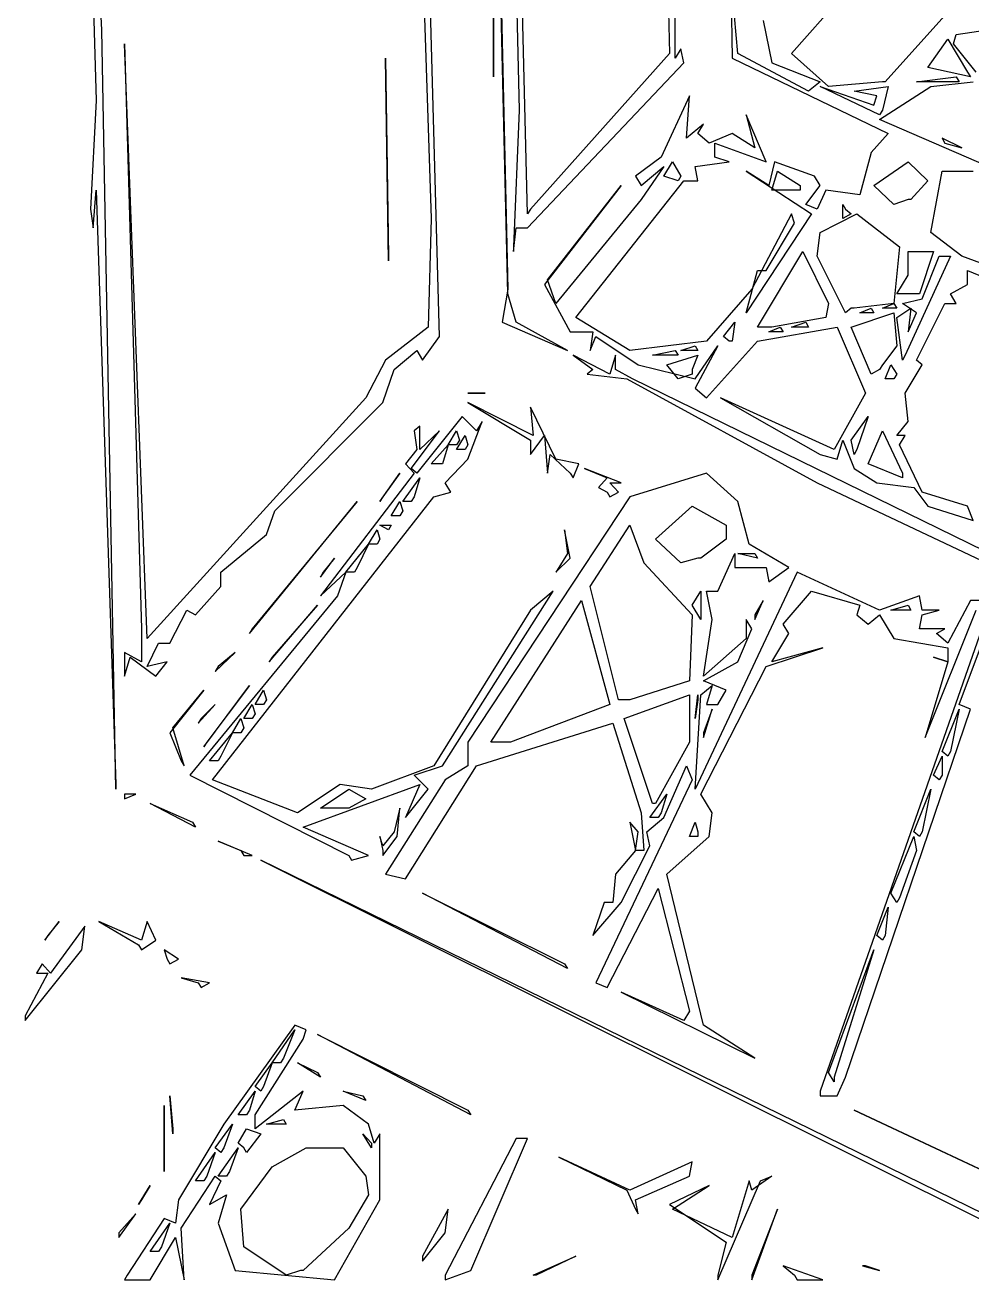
# Model space of a CAD drawing. Extents: x -11089 to 11068, y 2036 to 20000.
# Drawn here: x -11089 to -3852, y 2036 to 11627 of the extents above; entities that cross this region are included whole.
import ezdxf

# ---------------------------------------------------------------- set-up
doc = ezdxf.new("R2010")
doc.units = 0

msp = doc.modelspace()

# ---------------------------------------------------------------- linework, layer by layer
for p, q in [((-10503.4722, 11591.3462), (-10894.0972, 20000, 2764.2857)), ((-7921.0069, 9247.5962), (-8224.8264, 20000, 2395.2381)), ((-7400.1736, 9572.1154), (-7638.8889, 20000, 2538.0952)), ((-7530.3819, 20000, 2335.7143), (-7313.3681, 10978.3654)), ((-6119.7917, 11375), (-6119.7917, 16098.5577)), ((-6271.7014, 15774.0385), (-6163.1944, 11411.0577)), ((-7248.2639, 10185.0962), (-7378.4722, 15305.2885)), ((-10611.9792, 13250), (-10546.875, 11050.4808)), ((-5707.4653, 13213.9423), (-5685.7639, 11375)), ((-8072.9167, 12853.3654), (-7986.1111, 10149.0385)), ((-7465.2778, 12492.7885), (-7400.1736, 9608.1731)), ((-5230.0347, 11411.0577), (-4687.5, 12024.0385)), ((-5642.3611, 11411.0577), (-5685.7639, 11915.8654)), ((-7508.6806, 11230.7692), (-7508.6806, 11807.6923)), ((-7508.6806, 11807.6923), (-7508.6806, 11266.8269)), ((-5447.0486, 11663.4615), (-5381.9444, 11338.9423)), ((-4058.1597, 11699.5192), (-4513.8889, 11194.7115)), ((-10394.9653, 5786.0577), (-10503.4722, 11591.3462)), ((-4188.3681, 11302.8846), (-4036.4583, 11519.2308)), ((-4036.4583, 11519.2308), (-3884.5486, 11266.8269)), ((-3993.0556, 11483.1731), (-3971.3542, 11555.2885)), ((-3971.3542, 11555.2885), (-3732.6389, 11591.3462)), ((-10156.25, 6939.9038), (-10329.8611, 11483.1731)), ((-10329.8611, 11483.1731), (-10199.6528, 7012.0192)), ((-6076.3889, 11447.1154), (-6119.7917, 11375)), ((-6054.6875, 11338.9423), (-6076.3889, 11447.1154)), ((-3819.4444, 11266.8269), (-3993.0556, 11483.1731)), ((-8311.6319, 9824.5192), (-8333.3333, 11375)), ((-8333.3333, 11375), (-8311.6319, 9860.5769)), ((-7248.2639, 10076.9231), (-6054.6875, 11338.9423)), ((-6163.1944, 11411.0577), (-7226.5625, 10221.1538)), ((-5685.7639, 11375), (-4492.1875, 10798.0769)), ((-5099.8264, 11122.5962), (-5642.3611, 11411.0577)), ((-5381.9444, 11338.9423), (-5013.0208, 11194.7115)), ((-4947.9167, 11158.6538), (-5230.0347, 11411.0577)), ((-7508.6806, 11266.8269), (-7508.6806, 11230.7692)), ((-4275.1736, 11194.7115), (-3971.3542, 11230.7692)), ((-3862.8472, 11230.7692), (-4188.3681, 11302.8846)), ((-3971.3542, 11230.7692), (-3949.6528, 11194.7115)), ((-3884.5486, 11266.8269), (-3862.8472, 11230.7692)), ((-5013.0208, 11194.7115), (-5099.8264, 11122.5962)), ((-4557.2917, 10942.3077), (-5013.0208, 11158.6538)), ((-5013.0208, 11158.6538), (-4600.6944, 11014.4231)), ((-4535.5903, 11194.7115), (-4947.9167, 11158.6538)), ((-4752.6042, 11122.5962), (-4492.1875, 11158.6538)), ((-4557.2917, 10906.25), (-4166.6667, 11158.6538)), ((-4513.8889, 11194.7115), (-4535.5903, 11194.7115)), ((-4492.1875, 11158.6538), (-4535.5903, 10978.3654)), ((-3949.6528, 11194.7115), (-4275.1736, 11194.7115)), ((-4166.6667, 11158.6538), (-3841.1458, 11194.7115)), ((-10546.875, 11050.4808), (-10590.2778, 10221.1538)), ((-6011.2847, 11086.5385), (-6228.2986, 10617.7885)), ((-6032.9861, 10762.0192), (-6011.2847, 11086.5385)), ((-4578.9931, 11086.5385), (-4752.6042, 11122.5962)), ((-4600.6944, 11014.4231), (-4578.9931, 11086.5385)), ((-7313.3681, 10978.3654), (-7356.7708, 9932.6923)), ((-5425.3472, 10581.7308), (-5577.2569, 10942.3077)), ((-5577.2569, 10942.3077), (-5512.1528, 10689.9038)), ((-4535.5903, 10978.3654), (-4557.2917, 10942.3077)), ((-5902.7778, 10870.1923), (-6032.9861, 10762.0192)), ((-5946.1806, 10798.0769), (-5902.7778, 10870.1923)), ((-3645.8333, 10509.6154), (-4557.2917, 10906.25)), ((-5859.375, 10725.9615), (-5946.1806, 10798.0769)), ((-5685.7639, 10798.0769), (-5859.375, 10725.9615)), ((-5512.1528, 10689.9038), (-5685.7639, 10798.0769)), ((-4492.1875, 10798.0769), (-4622.3958, 10653.8462)), ((-3927.9514, 10689.9038), (-4079.8611, 10762.0192)), ((-4079.8611, 10762.0192), (-4058.1597, 10725.9615)), ((-5815.9722, 10617.7885), (-5815.9722, 10725.9615)), ((-5815.9722, 10725.9615), (-5425.3472, 10581.7308)), ((-4622.3958, 10653.8462), (-4709.2014, 10329.3269)), ((-4058.1597, 10725.9615), (-3927.9514, 10689.9038)), ((-6228.2986, 10617.7885), (-6423.6111, 10473.5577)), ((-6206.5972, 10473.5577), (-6141.4931, 10581.7308)), ((-6141.4931, 10581.7308), (-6076.3889, 10473.5577)), ((-5967.8819, 10545.6731), (-5707.4653, 10581.7308)), ((-5707.4653, 10581.7308), (-5815.9722, 10617.7885)), ((-5360.2431, 10581.7308), (-5403.6458, 10401.4423)), ((-5056.4236, 10473.5577), (-5360.2431, 10581.7308)), ((-4600.6944, 10401.4423), (-4340.2778, 10581.7308)), ((-4340.2778, 10581.7308), (-4188.3681, 10437.5)), ((-6423.6111, 10473.5577), (-6380.2083, 10401.4423)), ((-6380.2083, 10401.4423), (-6206.5972, 10545.6731)), ((-6206.5972, 10545.6731), (-6380.2083, 10293.2692)), ((-6098.0903, 10437.5), (-6206.5972, 10473.5577)), ((-6076.3889, 10473.5577), (-6098.0903, 10437.5)), ((-5946.1806, 10437.5), (-5967.8819, 10545.6731)), ((-5403.6458, 10401.4423), (-5577.2569, 10509.6154)), ((-5577.2569, 10509.6154), (-5078.125, 10185.0962)), ((-5381.9444, 10365.3846), (-5338.5417, 10509.6154)), ((-5338.5417, 10509.6154), (-5164.9306, 10401.4423)), ((-5013.0208, 10401.4423), (-5056.4236, 10473.5577)), ((-4166.6667, 10040.8654), (-4079.8611, 10509.6154)), ((-4079.8611, 10509.6154), (-3841.1458, 10509.6154)), ((-10568.5764, 10076.9231), (-10546.875, 10365.3846)), ((-10546.875, 10365.3846), (-10394.9653, 5822.1154)), ((-6532.1181, 10401.4423), (-7118.0556, 9644.2308)), ((-7096.3542, 9680.2885), (-6532.1181, 10401.4423)), ((-6879.3403, 9391.8269), (-6054.6875, 10437.5)), ((-6054.6875, 10437.5), (-5946.1806, 10437.5)), ((-5164.9306, 10365.3846), (-5381.9444, 10365.3846)), ((-5164.9306, 10401.4423), (-5164.9306, 10365.3846)), ((-5121.5278, 10257.2115), (-5013.0208, 10401.4423)), ((-4969.6181, 10365.3846), (-5034.7222, 10221.1538)), ((-4709.2014, 10329.3269), (-4969.6181, 10365.3846)), ((-4448.7847, 10257.2115), (-4600.6944, 10401.4423)), ((-4188.3681, 10437.5), (-4318.5764, 10293.2692)), ((-6380.2083, 10293.2692), (-7031.25, 9500)), ((-4340.2778, 10293.2692), (-4448.7847, 10257.2115)), ((-4318.5764, 10293.2692), (-4340.2778, 10293.2692)), ((-10590.2778, 10221.1538), (-10568.5764, 10076.9231)), ((-7226.5625, 10221.1538), (-7248.2639, 10185.0962)), ((-5078.125, 10185.0962), (-5577.2569, 9427.8846)), ((-5230.0347, 10185.0962), (-5533.8542, 9608.1731)), ((-5208.3333, 10112.9808), (-5230.0347, 10185.0962)), ((-5034.7222, 10221.1538), (-5121.5278, 10257.2115)), ((-5013.0208, 10040.8654), (-4730.9028, 10185.0962)), ((-4839.4097, 10149.0385), (-4839.4097, 10257.2115)), ((-4839.4097, 10257.2115), (-4817.7083, 10221.1538)), ((-4774.3056, 10185.0962), (-4839.4097, 10149.0385)), ((-4817.7083, 10221.1538), (-4774.3056, 10185.0962)), ((-4730.9028, 10185.0962), (-4405.3819, 9932.6923)), ((-7986.1111, 10149.0385), (-8007.8125, 9319.7115)), ((-7356.7708, 9896.6346), (-7335.0694, 10076.9231)), ((-7335.0694, 10076.9231), (-7248.2639, 10076.9231)), ((-5425.3472, 9752.4038), (-5208.3333, 10112.9808)), ((-5034.7222, 9860.5769), (-5013.0208, 10040.8654)), ((-3927.9514, 9860.5769), (-4166.6667, 10040.8654)), ((-7356.7708, 9932.6923), (-7356.7708, 9896.6346)), ((-5490.4514, 9319.7115), (-5143.2292, 9896.6346)), ((-5143.2292, 9896.6346), (-4947.9167, 9500)), ((-4405.3819, 9932.6923), (-4448.7847, 9500)), ((-4340.2778, 9716.3462), (-4340.2778, 9896.6346)), ((-4340.2778, 9896.6346), (-4144.9653, 9896.6346)), ((-4144.9653, 9896.6346), (-4253.4722, 9572.1154)), ((-8311.6319, 9860.5769), (-8311.6319, 9824.5192)), ((-4817.7083, 9427.8846), (-5034.7222, 9860.5769)), ((-4014.7569, 9860.5769), (-4361.9792, 9103.3654)), ((-4231.7708, 9536.0577), (-4101.5625, 9860.5769)), ((-4101.5625, 9860.5769), (-4014.7569, 9860.5769)), ((-3537.3264, 9716.3462), (-3927.9514, 9860.5769)), ((-5577.2569, 9427.8846), (-5490.4514, 9752.4038)), ((-5490.4514, 9752.4038), (-5425.3472, 9752.4038)), ((-4427.0833, 9572.1154), (-4340.2778, 9716.3462)), ((-3884.5486, 9644.2308), (-3884.5486, 9752.4038)), ((-3884.5486, 9752.4038), (-3363.7153, 9536.0577)), ((-7400.1736, 9608.1731), (-7443.5764, 9355.7692)), ((-7118.0556, 9644.2308), (-6922.7431, 9283.6538)), ((-7031.25, 9500), (-7096.3542, 9680.2885)), ((-5533.8542, 9608.1731), (-5881.0764, 9211.5385)), ((-4014.7569, 9572.1154), (-3884.5486, 9644.2308)), ((-7335.0694, 9355.7692), (-7400.1736, 9572.1154)), ((-4947.9167, 9500), (-4969.6181, 9391.8269)), ((-4448.7847, 9500), (-4752.6042, 9463.9423)), ((-4535.5903, 9463.9423), (-4448.7847, 9500)), ((-4448.7847, 9500), (-4427.0833, 9463.9423)), ((-4275.1736, 9572.1154), (-4427.0833, 9572.1154)), ((-4383.6806, 9500), (-4231.7708, 9536.0577)), ((-4275.1736, 9427.8846), (-4383.6806, 9500)), ((-4253.4722, 9572.1154), (-4275.1736, 9572.1154)), ((-4275.1736, 9067.3077), (-4058.1597, 9500)), ((-4058.1597, 9500), (-3971.3542, 9500)), ((-3971.3542, 9500), (-4014.7569, 9572.1154)), ((-4774.3056, 9463.9423), (-4817.7083, 9427.8846)), ((-4752.6042, 9463.9423), (-4774.3056, 9463.9423)), ((-4774.3056, 9319.7115), (-4448.7847, 9427.8846)), ((-4709.2014, 9427.8846), (-4622.3958, 9463.9423)), ((-4600.6944, 9427.8846), (-4709.2014, 9427.8846)), ((-4622.3958, 9463.9423), (-4600.6944, 9427.8846)), ((-4427.0833, 9463.9423), (-4535.5903, 9463.9423)), ((-4448.7847, 9427.8846), (-4427.0833, 9175.4808)), ((-4427.0833, 9391.8269), (-4318.5764, 9463.9423)), ((-4318.5764, 9463.9423), (-4340.2778, 9283.6538)), ((-4340.2778, 9283.6538), (-4275.1736, 9427.8846)), ((-8007.8125, 9319.7115), (-8333.3333, 9067.3077)), ((-7443.5764, 9355.7692), (-6944.4444, 9139.4231)), ((-6944.4444, 9139.4231), (-7335.0694, 9355.7692)), ((-6467.0139, 9139.4231), (-6879.3403, 9391.8269)), ((-5750.8681, 9247.5962), (-5664.0625, 9355.7692)), ((-5664.0625, 9355.7692), (-5685.7639, 9211.5385)), ((-5490.4514, 9211.5385), (-4882.8125, 9319.7115)), ((-5403.6458, 9319.7115), (-5490.4514, 9319.7115)), ((-5403.6458, 9283.6538), (-5316.8403, 9319.7115)), ((-5381.9444, 9319.7115), (-5403.6458, 9319.7115)), ((-4969.6181, 9391.8269), (-5381.9444, 9319.7115)), ((-5316.8403, 9319.7115), (-5295.1389, 9283.6538)), ((-5230.0347, 9319.7115), (-5121.5278, 9355.7692)), ((-5099.8264, 9319.7115), (-5230.0347, 9319.7115)), ((-5121.5278, 9355.7692), (-5099.8264, 9319.7115)), ((-4882.8125, 9319.7115), (-4665.7986, 8814.9038)), ((-4622.3958, 8959.1346), (-4774.3056, 9319.7115)), ((-4383.6806, 9067.3077), (-4427.0833, 9391.8269)), ((-8051.2153, 9067.3077), (-7921.0069, 9247.5962)), ((-6922.7431, 9283.6538), (-6749.1319, 9283.6538)), ((-6749.1319, 9283.6538), (-6770.8333, 9139.4231)), ((-6770.8333, 9139.4231), (-6727.4306, 9247.5962)), ((-6727.4306, 9247.5962), (-6401.9097, 9031.25)), ((-5881.0764, 9211.5385), (-6467.0139, 9139.4231)), ((-5881.0764, 8778.8462), (-5490.4514, 9211.5385)), ((-5707.4653, 9211.5385), (-5750.8681, 9247.5962)), ((-5685.7639, 9211.5385), (-5707.4653, 9211.5385)), ((-5295.1389, 9283.6538), (-5403.6458, 9283.6538)), ((-8268.2292, 8995.1923), (-8094.6181, 9139.4231)), ((-8094.6181, 9139.4231), (-8051.2153, 9067.3077)), ((-6293.4028, 9103.3654), (-6119.7917, 9139.4231)), ((-6119.7917, 9139.4231), (-6098.0903, 9103.3654)), ((-6076.3889, 9139.4231), (-5967.8819, 9175.4808)), ((-5946.1806, 9139.4231), (-6076.3889, 9139.4231)), ((-5967.8819, 8923.0769), (-5794.2708, 9175.4808)), ((-5794.2708, 9175.4808), (-5967.8819, 8850.9615)), ((-5967.8819, 9175.4808), (-5946.1806, 9139.4231)), ((-4427.0833, 9175.4808), (-4535.5903, 9031.25)), ((-8333.3333, 9067.3077), (-8485.2431, 8778.8462)), ((-6618.9236, 8959.1346), (-6901.0417, 9103.3654)), ((-6901.0417, 9103.3654), (-6749.1319, 8995.1923)), ((-6575.5208, 9103.3654), (-6618.9236, 8959.1346)), ((-6575.5208, 8995.1923), (-6575.5208, 9103.3654)), ((-6401.9097, 9031.25), (-5967.8819, 8923.0769)), ((-6098.0903, 9103.3654), (-6293.4028, 9103.3654)), ((-6184.8958, 9031.25), (-5946.1806, 9103.3654)), ((-6098.0903, 8923.0769), (-6184.8958, 9031.25)), ((-5946.1806, 9103.3654), (-5989.5833, 8995.1923)), ((-4535.5903, 9031.25), (-4557.2917, 8995.1923)), ((-4513.8889, 8923.0769), (-4470.4861, 9031.25)), ((-4470.4861, 9031.25), (-4427.0833, 8959.1346)), ((-4361.9792, 9103.3654), (-4383.6806, 9067.3077)), ((-4361.9792, 8814.9038), (-4231.7708, 9031.25)), ((-4231.7708, 9031.25), (-4275.1736, 9067.3077)), ((-8355.0347, 8742.7885), (-8268.2292, 8995.1923)), ((-6749.1319, 8995.1923), (-6792.5347, 8959.1346)), ((-6792.5347, 8959.1346), (-6488.7153, 8923.0769)), ((-6445.3125, 8923.0769), (-6575.5208, 8995.1923)), ((-6488.7153, 8923.0769), (-5034.7222, 8129.8077)), ((-477.4306, 6002.4038), (-6445.3125, 8923.0769)), ((-5989.5833, 8959.1346), (-6098.0903, 8923.0769)), ((-5989.5833, 8995.1923), (-5989.5833, 8959.1346)), ((-4557.2917, 8995.1923), (-4622.3958, 8959.1346)), ((-4448.7847, 8923.0769), (-4513.8889, 8923.0769)), ((-4427.0833, 8959.1346), (-4448.7847, 8923.0769)), ((-5967.8819, 8850.9615), (-5881.0764, 8778.8462)), ((-8485.2431, 8778.8462), (-10156.25, 6939.9038)), ((-9179.6875, 7913.4615), (-8355.0347, 8742.7885)), ((-7703.9931, 8814.9038), (-7573.7847, 8814.9038)), ((-7682.2917, 8814.9038), (-7703.9931, 8814.9038)), ((-7204.8611, 8490.3846), (-7703.9931, 8742.7885)), ((-7703.9931, 8742.7885), (-7226.5625, 8454.3269)), ((-7573.7847, 8814.9038), (-7682.2917, 8814.9038)), ((-4904.5139, 8382.2115), (-5772.5694, 8778.8462)), ((-5772.5694, 8778.8462), (-5013.0208, 8346.1538)), ((-4665.7986, 8814.9038), (-4904.5139, 8382.2115)), ((-4340.2778, 8598.5577), (-4361.9792, 8814.9038)), ((-7747.3958, 8634.6154), (-8094.6181, 8201.9231)), ((-7638.8889, 8526.4423), (-7747.3958, 8634.6154)), ((-7031.25, 8310.0962), (-7226.5625, 8706.7308)), ((-7226.5625, 8706.7308), (-7204.8611, 8490.3846)), ((-4774.3056, 8454.3269), (-4644.0972, 8634.6154)), ((-4644.0972, 8634.6154), (-4730.9028, 8382.2115)), ((-8072.9167, 8562.5), (-8116.3194, 8526.4423)), ((-8072.9167, 8382.2115), (-8072.9167, 8562.5)), ((-7703.9931, 8310.0962), (-7595.4861, 8598.5577)), ((-7595.4861, 8598.5577), (-7638.8889, 8526.4423)), ((-4427.0833, 8490.3846), (-4340.2778, 8598.5577)), ((-8138.0208, 8237.9808), (-7921.0069, 8526.4423)), ((-8116.3194, 8526.4423), (-8094.6181, 8382.2115)), ((-7921.0069, 8526.4423), (-8072.9167, 8382.2115)), ((-7855.9028, 8418.2692), (-7790.7986, 8526.4423)), ((-7790.7986, 8526.4423), (-7769.0972, 8454.3269)), ((-7790.7986, 8382.2115), (-7725.6944, 8490.3846)), ((-7769.0972, 8454.3269), (-7790.7986, 8418.2692)), ((-7725.6944, 8490.3846), (-7703.9931, 8418.2692)), ((-7226.5625, 8346.1538), (-7118.0556, 8490.3846)), ((-7226.5625, 8454.3269), (-7226.5625, 8346.1538)), ((-7118.0556, 8490.3846), (-7096.3542, 8201.9231)), ((-4882.8125, 8310.0962), (-4839.4097, 8454.3269)), ((-4839.4097, 8454.3269), (-4752.6042, 8237.9808)), ((-4752.6042, 8346.1538), (-4774.3056, 8454.3269)), ((-4644.0972, 8274.0385), (-4535.5903, 8526.4423)), ((-4535.5903, 8526.4423), (-4383.6806, 8201.9231)), ((-4361.9792, 8490.3846), (-4427.0833, 8490.3846)), ((-4405.3819, 8418.2692), (-4361.9792, 8490.3846)), ((-8094.6181, 8382.2115), (-8181.4236, 8274.0385)), ((-7986.1111, 8274.0385), (-7855.9028, 8418.2692)), ((-7855.9028, 8418.2692), (-7899.3056, 8274.0385)), ((-7790.7986, 8418.2692), (-7855.9028, 8418.2692)), ((-7725.6944, 8382.2115), (-7790.7986, 8382.2115)), ((-7703.9931, 8418.2692), (-7725.6944, 8382.2115)), ((-7096.3542, 8201.9231), (-7074.6528, 8346.1538)), ((-7074.6528, 8346.1538), (-6922.7431, 8201.9231)), ((-5013.0208, 8346.1538), (-4882.8125, 8310.0962)), ((-4730.9028, 8382.2115), (-4752.6042, 8346.1538)), ((-4231.7708, 8057.6923), (-4405.3819, 8418.2692)), ((-8181.4236, 8274.0385), (-8116.3194, 8201.9231)), ((-7921.0069, 8274.0385), (-7986.1111, 8274.0385)), ((-7899.3056, 8274.0385), (-7921.0069, 8274.0385)), ((-7877.6042, 8129.8077), (-7703.9931, 8310.0962)), ((-6857.6389, 8274.0385), (-7031.25, 8310.0962)), ((-6901.0417, 8165.8654), (-6857.6389, 8274.0385)), ((-4383.6806, 8165.8654), (-4644.0972, 8274.0385)), ((-8116.3194, 8201.9231), (-8832.4653, 7264.4231)), ((-8376.7361, 7985.5769), (-8224.8264, 8201.9231)), ((-8224.8264, 8201.9231), (-8355.0347, 8021.6346)), ((-8203.125, 7985.5769), (-8072.9167, 8165.8654)), ((-8094.6181, 8201.9231), (-8138.0208, 8237.9808)), ((-8072.9167, 8165.8654), (-8116.3194, 8021.6346)), ((-6922.7431, 8201.9231), (-6901.0417, 8165.8654)), ((-6532.1181, 8129.8077), (-6814.2361, 8237.9808)), ((-6814.2361, 8237.9808), (-6640.625, 8165.8654)), ((-6640.625, 8165.8654), (-6705.7292, 8093.75)), ((-5881.0764, 8201.9231), (-6467.0139, 8021.6346)), ((-5642.3611, 7985.5769), (-5881.0764, 8201.9231)), ((-4752.6042, 8237.9808), (-4578.9931, 8129.8077)), ((-4383.6806, 8201.9231), (-4383.6806, 8165.8654)), ((-7964.4097, 8021.6346), (-7834.2014, 8057.6923)), ((-7834.2014, 8057.6923), (-7877.6042, 8129.8077)), ((-6705.7292, 8093.75), (-6640.625, 8057.6923)), ((-6640.625, 8057.6923), (-6618.9236, 8021.6346)), ((-6553.8194, 8057.6923), (-6618.9236, 8129.8077)), ((-6618.9236, 8129.8077), (-6532.1181, 8129.8077)), ((-6618.9236, 8021.6346), (-6553.8194, 8057.6923)), ((-5034.7222, 8129.8077), (-390.625, 5930.2885)), ((-4578.9931, 8129.8077), (-4296.875, 8093.75)), ((-4296.875, 8093.75), (-4188.3681, 7949.5192)), ((-3884.5486, 7949.5192), (-4231.7708, 8057.6923)), ((-9657.1181, 5858.1731), (-7964.4097, 8021.6346)), ((-9375, 6975.9615), (-8550.3472, 7985.5769)), ((-8550.3472, 7985.5769), (-9353.2986, 7012.0192)), ((-8355.0347, 8021.6346), (-8376.7361, 7985.5769)), ((-8289.9306, 7877.4038), (-8224.8264, 7985.5769)), ((-8224.8264, 7985.5769), (-8203.125, 7913.4615)), ((-8138.0208, 7985.5769), (-8203.125, 7985.5769)), ((-8116.3194, 8021.6346), (-8138.0208, 7985.5769)), ((-6467.0139, 8021.6346), (-7703.9931, 6146.6346)), ((-5555.5556, 7661.0577), (-5642.3611, 7985.5769)), ((-9244.7917, 7733.1731), (-9179.6875, 7913.4615)), ((-8224.8264, 7877.4038), (-8289.9306, 7877.4038)), ((-8203.125, 7913.4615), (-8224.8264, 7877.4038)), ((-6271.7014, 7697.1154), (-5989.5833, 7949.5192)), ((-5989.5833, 7949.5192), (-5729.1667, 7805.2885)), ((-4188.3681, 7949.5192), (-3841.1458, 7841.3462)), ((-3841.1458, 7841.3462), (-3884.5486, 7949.5192)), ((-8463.5417, 7661.0577), (-8398.4375, 7769.2308)), ((-8398.4375, 7769.2308), (-8376.7361, 7697.1154)), ((-8311.6319, 7769.2308), (-8376.7361, 7805.2885)), ((-8376.7361, 7805.2885), (-8289.9306, 7805.2885)), ((-8289.9306, 7805.2885), (-8311.6319, 7769.2308)), ((-6922.7431, 7552.8846), (-6966.1458, 7769.2308)), ((-6966.1458, 7769.2308), (-6944.4444, 7588.9423)), ((-6770.8333, 7336.5385), (-6467.0139, 7805.2885)), ((-6467.0139, 7805.2885), (-6358.5069, 7516.8269)), ((-5729.1667, 7805.2885), (-5729.1667, 7697.1154)), ((-9592.0139, 7444.7115), (-9244.7917, 7733.1731)), ((-8376.7361, 7697.1154), (-8398.4375, 7661.0577)), ((-6076.3889, 7516.8269), (-6271.7014, 7697.1154)), ((-5729.1667, 7697.1154), (-5924.4792, 7552.8846)), ((-8637.1528, 7444.7115), (-8463.5417, 7661.0577)), ((-8463.5417, 7661.0577), (-8550.3472, 7480.7692)), ((-8398.4375, 7661.0577), (-8463.5417, 7661.0577)), ((-6944.4444, 7588.9423), (-7009.5486, 7480.7692)), ((-5794.2708, 7300.4808), (-5664.0625, 7588.9423)), ((-5664.0625, 7588.9423), (-5664.0625, 7480.7692)), ((-5490.4514, 7552.8846), (-5642.3611, 7588.9423)), ((-5642.3611, 7588.9423), (-5512.1528, 7588.9423)), ((-5251.7361, 7480.7692), (-5555.5556, 7661.0577)), ((-5512.1528, 7588.9423), (-5490.4514, 7552.8846)), ((-8832.4653, 7408.6538), (-8723.9583, 7552.8846)), ((-8723.9583, 7552.8846), (-8810.7639, 7444.7115)), ((-7031.25, 7444.7115), (-6922.7431, 7552.8846)), ((-6358.5069, 7516.8269), (-5989.5833, 7120.1923)), ((-5946.1806, 7552.8846), (-6076.3889, 7516.8269)), ((-5924.4792, 7552.8846), (-5946.1806, 7552.8846)), ((-9592.0139, 7336.5385), (-9592.0139, 7444.7115)), ((-8832.4653, 7264.4231), (-8637.1528, 7444.7115)), ((-8810.7639, 7444.7115), (-8832.4653, 7408.6538)), ((-8637.1528, 7444.7115), (-8702.2569, 7264.4231)), ((-8572.0486, 7444.7115), (-8637.1528, 7444.7115)), ((-8550.3472, 7480.7692), (-8572.0486, 7444.7115)), ((-7009.5486, 7480.7692), (-7031.25, 7444.7115)), ((-5186.6319, 7444.7115), (-5967.8819, 5786.0577)), ((-5664.0625, 7480.7692), (-5425.3472, 7480.7692)), ((-5425.3472, 7480.7692), (-5403.6458, 7372.5962)), ((-5403.6458, 7372.5962), (-5251.7361, 7480.7692)), ((-4557.2917, 7156.25), (-5186.6319, 7444.7115)), ((-9787.3264, 7120.1923), (-9592.0139, 7336.5385)), ((-7899.3056, 5966.3462), (-7052.9514, 7300.4808)), ((-7052.9514, 7300.4808), (-7226.5625, 7156.25)), ((-6553.8194, 6471.1538), (-6770.8333, 7336.5385)), ((-5989.5833, 7192.3077), (-5924.4792, 7300.4808)), ((-5924.4792, 7300.4808), (-5924.4792, 7120.1923)), ((-5837.6736, 7084.1346), (-5881.0764, 7300.4808)), ((-5881.0764, 7300.4808), (-5794.2708, 7300.4808)), ((-5295.1389, 7048.0769), (-5078.125, 7300.4808)), ((-5078.125, 7300.4808), (-4709.2014, 7192.3077)), ((-8702.2569, 7264.4231), (-9830.7292, 5894.2308)), ((-7530.3819, 6146.6346), (-6835.9375, 7228.3654)), ((-6835.9375, 7228.3654), (-6618.9236, 6435.0962)), ((-5512.1528, 7084.1346), (-5447.0486, 7228.3654)), ((-5447.0486, 7228.3654), (-5512.1528, 7120.1923)), ((-4253.4722, 7264.4231), (-4557.2917, 7156.25)), ((-4231.7708, 7156.25), (-4253.4722, 7264.4231)), ((-3862.8472, 7228.3654), (-4036.4583, 6903.8462)), ((-3776.0417, 7228.3654), (-3862.8472, 7228.3654)), ((-9982.6389, 6903.8462), (-9852.4306, 7156.25)), ((-9852.4306, 7156.25), (-9787.3264, 7120.1923)), ((-9223.0903, 6759.6154), (-8854.1667, 7192.3077)), ((-8854.1667, 7192.3077), (-9201.3889, 6795.6731)), ((-7226.5625, 7156.25), (-7964.4097, 5966.3462)), ((-5989.5833, 7120.1923), (-6011.2847, 6615.3846)), ((-5924.4792, 7084.1346), (-5989.5833, 7192.3077)), ((-5924.4792, 7120.1923), (-5924.4792, 7084.1346)), ((-5512.1528, 7120.1923), (-5512.1528, 7084.1346)), ((-4709.2014, 7192.3077), (-4730.9028, 7120.1923)), ((-4730.9028, 7120.1923), (-4644.0972, 7048.0769)), ((-4644.0972, 7048.0769), (-4557.2917, 7120.1923)), ((-4557.2917, 7120.1923), (-4448.7847, 6939.9038)), ((-4470.4861, 7156.25), (-4340.2778, 7192.3077)), ((-4318.5764, 7156.25), (-4470.4861, 7156.25)), ((-4340.2778, 7192.3077), (-4318.5764, 7156.25)), ((-4253.4722, 7012.0192), (-4231.7708, 7120.1923)), ((-4231.7708, 7120.1923), (-4101.5625, 7156.25)), ((-4101.5625, 7156.25), (-4231.7708, 7156.25)), ((-4210.0694, 6182.6923), (-3819.4444, 7156.25)), ((-10199.6528, 7012.0192), (-10199.6528, 6759.6154)), ((-9353.2986, 7012.0192), (-9375, 6975.9615)), ((-5902.7778, 6651.4423), (-5837.6736, 7084.1346)), ((-5642.3611, 6759.6154), (-5533.8542, 7012.0192)), ((-5533.8542, 7012.0192), (-5577.2569, 7084.1346)), ((-5577.2569, 7084.1346), (-5577.2569, 6939.9038)), ((-5251.7361, 6975.9615), (-5295.1389, 7048.0769)), ((-3776.0417, 7012.0192), (-5013.0208, 3478.3654)), ((-4058.1597, 7012.0192), (-4253.4722, 7012.0192)), ((-4123.2639, 6975.9615), (-4058.1597, 7012.0192)), ((-3949.6528, 6435.0962), (-3732.6389, 7012.0192)), ((-5577.2569, 6939.9038), (-5902.7778, 6651.4423)), ((-5381.9444, 6759.6154), (-5251.7361, 6975.9615)), ((-4448.7847, 6939.9038), (-4036.4583, 6867.7885)), ((-4036.4583, 6903.8462), (-4123.2639, 6975.9615)), ((-10199.6528, 6759.6154), (-10329.8611, 6831.7308)), ((-10329.8611, 6831.7308), (-10329.8611, 6687.5)), ((-10156.25, 6723.5577), (-10069.4444, 6903.8462)), ((-10069.4444, 6903.8462), (-9982.6389, 6903.8462)), ((-9635.4167, 6687.5), (-9483.5069, 6831.7308)), ((-9483.5069, 6831.7308), (-9613.7153, 6723.5577)), ((-5425.3472, 6723.5577), (-4991.3194, 6867.7885)), ((-4991.3194, 6867.7885), (-5381.9444, 6759.6154)), ((-4036.4583, 6867.7885), (-4036.4583, 6759.6154)), ((-10329.8611, 6651.4423), (-10286.4583, 6795.6731)), ((-10286.4583, 6795.6731), (-10091.1458, 6651.4423)), ((-10004.3403, 6759.6154), (-10156.25, 6723.5577)), ((-10091.1458, 6651.4423), (-10004.3403, 6759.6154)), ((-9613.7153, 6723.5577), (-9635.4167, 6687.5)), ((-9201.3889, 6795.6731), (-9223.0903, 6759.6154)), ((-5924.4792, 5750), (-5425.3472, 6723.5577)), ((-5902.7778, 6615.3846), (-5642.3611, 6759.6154)), ((-4036.4583, 6759.6154), (-4210.0694, 6182.6923)), ((-4036.4583, 6759.6154), (-4144.9653, 6795.6731)), ((-4144.9653, 6795.6731), (-4036.4583, 6759.6154)), ((-10329.8611, 6687.5), (-10329.8611, 6651.4423)), ((-9722.2222, 6543.2692), (-9982.6389, 6218.75)), ((-9960.9375, 6254.8077), (-9722.2222, 6543.2692)), ((-9722.2222, 6110.5769), (-9375, 6579.3269)), ((-9375, 6579.3269), (-9700.5208, 6146.6346)), ((-9331.5972, 6435.0962), (-9266.4931, 6543.2692)), ((-9266.4931, 6543.2692), (-9244.7917, 6471.1538)), ((-6011.2847, 6615.3846), (-6467.0139, 6471.1538)), ((-5924.4792, 6507.2115), (-5837.6736, 6579.3269)), ((-5729.1667, 6543.2692), (-5902.7778, 6615.3846)), ((-5837.6736, 6579.3269), (-5881.0764, 6435.0962)), ((-5794.2708, 6435.0962), (-5729.1667, 6543.2692)), ((-9765.625, 6290.8654), (-9635.4167, 6435.0962)), ((-9635.4167, 6435.0962), (-9743.9236, 6326.9231)), ((-9418.4028, 6326.9231), (-9353.2986, 6435.0962)), ((-9353.2986, 6435.0962), (-9331.5972, 6362.9808)), ((-9266.4931, 6435.0962), (-9331.5972, 6435.0962)), ((-9244.7917, 6471.1538), (-9266.4931, 6435.0962)), ((-6618.9236, 6435.0962), (-7378.4722, 6146.6346)), ((-6488.7153, 6471.1538), (-6553.8194, 6471.1538)), ((-6510.4167, 6326.9231), (-6011.2847, 6507.2115)), ((-6467.0139, 6471.1538), (-6488.7153, 6471.1538)), ((-6011.2847, 6507.2115), (-6011.2847, 6146.6346)), ((-5967.8819, 5786.0577), (-5924.4792, 6507.2115)), ((-5967.8819, 6326.9231), (-5946.1806, 6507.2115)), ((-5946.1806, 6471.1538), (-5967.8819, 6326.9231)), ((-5946.1806, 6507.2115), (-5946.1806, 6471.1538)), ((-5881.0764, 6435.0962), (-5794.2708, 6435.0962)), ((-3862.8472, 6399.0385), (-3949.6528, 6435.0962)), ((-9331.5972, 6362.9808), (-9353.2986, 6326.9231)), ((-5902.7778, 6182.6923), (-5837.6736, 6399.0385)), ((-5837.6736, 6399.0385), (-5902.7778, 6218.75)), ((-4817.7083, 3586.5385), (-3862.8472, 6399.0385)), ((-4079.8611, 6074.5192), (-3949.6528, 6399.0385)), ((-3949.6528, 6399.0385), (-4014.7569, 6074.5192)), ((-9874.1319, 5966.3462), (-9960.9375, 6254.8077)), ((-9743.9236, 6326.9231), (-9765.625, 6290.8654)), ((-9505.2083, 6218.75), (-9440.1042, 6326.9231)), ((-9440.1042, 6326.9231), (-9418.4028, 6254.8077)), ((-9418.4028, 6254.8077), (-9440.1042, 6218.75)), ((-9353.2986, 6326.9231), (-9418.4028, 6326.9231)), ((-7638.8889, 5966.3462), (-6597.2222, 6290.8654)), ((-6597.2222, 6290.8654), (-6380.2083, 5605.7692)), ((-6293.4028, 5677.8846), (-6510.4167, 6326.9231)), ((-9982.6389, 6218.75), (-9895.8333, 6002.4038)), ((-9700.5208, 6146.6346), (-9722.2222, 6110.5769)), ((-9678.8194, 6002.4038), (-9505.2083, 6218.75)), ((-9505.2083, 6218.75), (-9592.0139, 6038.4615)), ((-9440.1042, 6218.75), (-9505.2083, 6218.75)), ((-7703.9931, 6146.6346), (-7703.9931, 5966.3462)), ((-7400.1736, 6146.6346), (-7530.3819, 6146.6346)), ((-7378.4722, 6146.6346), (-7400.1736, 6146.6346)), ((-6011.2847, 6146.6346), (-6271.7014, 5677.8846)), ((-5902.7778, 6218.75), (-5902.7778, 6182.6923)), ((-4036.4583, 6038.4615), (-4079.8611, 6074.5192)), ((-4014.7569, 6074.5192), (-4036.4583, 6038.4615)), ((-9895.8333, 6002.4038), (-9874.1319, 5966.3462)), ((-9613.7153, 6002.4038), (-9678.8194, 6002.4038)), ((-9592.0139, 6038.4615), (-9613.7153, 6002.4038)), ((-7964.4097, 5966.3462), (-8441.8403, 5786.0577)), ((-8181.4236, 5100.9615), (-7638.8889, 5966.3462)), ((-8116.3194, 5894.2308), (-7899.3056, 5966.3462)), ((-7703.9931, 5966.3462), (-7877.6042, 5858.1731)), ((-6206.5972, 5569.7115), (-6032.9861, 5966.3462)), ((-6032.9861, 5966.3462), (-5989.5833, 5858.1731)), ((-4144.9653, 5894.2308), (-4079.8611, 6038.4615)), ((-4079.8611, 6038.4615), (-4079.8611, 5894.2308)), ((-9830.7292, 5894.2308), (-8615.4514, 5281.25)), ((-9006.0764, 5605.7692), (-9657.1181, 5858.1731)), ((-7877.6042, 5858.1731), (-8333.3333, 5137.0192)), ((-8007.8125, 5786.0577), (-8116.3194, 5894.2308)), ((-5989.5833, 5858.1731), (-6727.4306, 4307.6923)), ((-4101.5625, 5858.1731), (-4144.9653, 5894.2308)), ((-4079.8611, 5894.2308), (-4101.5625, 5858.1731)), ((-10394.9653, 5822.1154), (-10394.9653, 5786.0577)), ((-8680.5556, 5822.1154), (-9006.0764, 5605.7692)), ((-8962.6736, 5497.5962), (-8072.9167, 5822.1154)), ((-8832.4653, 5641.8269), (-8615.4514, 5786.0577)), ((-8441.8403, 5786.0577), (-8680.5556, 5822.1154)), ((-8615.4514, 5786.0577), (-8485.2431, 5713.9423)), ((-8072.9167, 5822.1154), (-8181.4236, 5569.7115)), ((-8181.4236, 5569.7115), (-8007.8125, 5786.0577)), ((-4296.875, 5461.5385), (-4166.6667, 5786.0577)), ((-4166.6667, 5786.0577), (-4231.7708, 5461.5385)), ((-10329.8611, 5713.9423), (-10243.0556, 5750)), ((-10243.0556, 5750), (-10329.8611, 5750)), ((-10329.8611, 5750), (-10329.8611, 5713.9423)), ((-9787.3264, 5497.5962), (-10134.5486, 5677.8846)), ((-10134.5486, 5677.8846), (-9809.0278, 5533.6538)), ((-8485.2431, 5713.9423), (-8615.4514, 5641.8269)), ((-6315.1042, 5569.7115), (-6184.8958, 5750)), ((-6271.7014, 5677.8846), (-6293.4028, 5677.8846)), ((-6184.8958, 5750), (-6228.2986, 5605.7692)), ((-5837.6736, 5605.7692), (-5924.4792, 5750)), ((-8637.1528, 5641.8269), (-8832.4653, 5641.8269)), ((-8615.4514, 5641.8269), (-8637.1528, 5641.8269)), ((-8224.8264, 5641.8269), (-8268.2292, 5461.5385)), ((-8246.5278, 5425.4808), (-8224.8264, 5641.8269)), ((-6380.2083, 5605.7692), (-6358.5069, 5317.3077)), ((-6336.8056, 5461.5385), (-6206.5972, 5569.7115)), ((-6250, 5569.7115), (-6315.1042, 5569.7115)), ((-6228.2986, 5605.7692), (-6250, 5569.7115)), ((-5859.375, 5425.4808), (-5837.6736, 5605.7692)), ((-9809.0278, 5533.6538), (-9787.3264, 5497.5962)), ((-8463.5417, 5281.25), (-8962.6736, 5497.5962)), ((-6401.9097, 5461.5385), (-6467.0139, 5533.6538)), ((-6467.0139, 5533.6538), (-6423.6111, 5317.3077)), ((-6011.2847, 5425.4808), (-5967.8819, 5533.6538)), ((-5967.8819, 5533.6538), (-5946.1806, 5461.5385)), ((-9353.2986, 5281.25), (-9613.7153, 5389.4231)), ((-9613.7153, 5389.4231), (-9440.1042, 5317.3077)), ((-8355.0347, 5353.3654), (-8376.7361, 5425.4808)), ((-8376.7361, 5425.4808), (-8355.0347, 5317.3077)), ((-8268.2292, 5461.5385), (-8355.0347, 5353.3654)), ((-8355.0347, 5281.25), (-8246.5278, 5425.4808)), ((-6423.6111, 5317.3077), (-6401.9097, 5461.5385)), ((-6315.1042, 5353.3654), (-6336.8056, 5461.5385)), ((-6184.8958, 5137.0192), (-5859.375, 5425.4808)), ((-5946.1806, 5425.4808), (-6011.2847, 5425.4808)), ((-5946.1806, 5461.5385), (-5946.1806, 5425.4808)), ((-4470.4861, 4992.7885), (-4296.875, 5425.4808)), ((-4253.4722, 5425.4808), (-4296.875, 5461.5385)), ((-4296.875, 5425.4808), (-4275.1736, 5317.3077)), ((-4231.7708, 5461.5385), (-4253.4722, 5425.4808)), ((-9440.1042, 5317.3077), (-9418.4028, 5281.25)), ((-9418.4028, 5281.25), (-9353.2986, 5281.25)), ((-8615.4514, 5281.25), (-8593.75, 5245.1923)), ((-8593.75, 5245.1923), (-8463.5417, 5281.25)), ((-8355.0347, 5317.3077), (-8355.0347, 5281.25)), ((-6423.6111, 5317.3077), (-6575.5208, 5137.0192)), ((-6532.1181, 4920.6731), (-6315.1042, 5353.3654)), ((-6358.5069, 5317.3077), (-6423.6111, 5317.3077)), ((-4275.1736, 5317.3077), (-4405.3819, 4956.7308)), ((-2734.375, 2036.0577), (-9288.1944, 5245.1923)), ((-9288.1944, 5245.1923), (-2929.6875, 2072.1154)), ((-8333.3333, 5137.0192), (-8181.4236, 5100.9615)), ((-6575.5208, 5137.0192), (-6597.2222, 4920.6731)), ((-5902.7778, 3983.1731), (-6184.8958, 5137.0192)), ((-6944.4444, 4415.8654), (-8051.2153, 4992.7885)), ((-8051.2153, 4992.7885), (-6966.1458, 4451.9231)), ((-6640.625, 4271.6346), (-6250, 5028.8462)), ((-6250, 5028.8462), (-6011.2847, 4091.3462)), ((-4427.0833, 4920.6731), (-4470.4861, 4992.7885)), ((-6662.3264, 4920.6731), (-6749.1319, 4668.2692)), ((-6749.1319, 4668.2692), (-6532.1181, 4920.6731)), ((-6597.2222, 4920.6731), (-6662.3264, 4920.6731)), ((-4405.3819, 4956.7308), (-4427.0833, 4920.6731)), ((-4578.9931, 4668.2692), (-4492.1875, 4884.6154)), ((-4492.1875, 4884.6154), (-4513.8889, 4668.2692)), ((-10937.5, 4632.2115), (-10828.9931, 4776.4423)), ((-10828.9931, 4776.4423), (-10915.7986, 4668.2692)), ((-10633.6806, 4740.3846), (-10894.0972, 4379.8077)), ((-10655.3819, 4560.0962), (-10633.6806, 4740.3846)), ((-10199.6528, 4632.2115), (-10525.1736, 4776.4423)), ((-10525.1736, 4776.4423), (-10221.3542, 4596.1538)), ((-10156.25, 4776.4423), (-10199.6528, 4632.2115)), ((-10091.1458, 4632.2115), (-10156.25, 4776.4423)), ((-10915.7986, 4668.2692), (-10937.5, 4632.2115)), ((-10199.6528, 4560.0962), (-10091.1458, 4632.2115)), ((-4535.5903, 4632.2115), (-4578.9931, 4668.2692)), ((-4513.8889, 4668.2692), (-4535.5903, 4632.2115)), ((-11089.4097, 4019.2308), (-10655.3819, 4560.0962)), ((-10221.3542, 4596.1538), (-10199.6528, 4560.0962)), ((-9917.5347, 4487.9808), (-10026.0417, 4560.0962)), ((-10026.0417, 4560.0962), (-10004.3403, 4487.9808)), ((-4947.9167, 3622.5962), (-4600.6944, 4560.0962)), ((-4600.6944, 4560.0962), (-4904.5139, 3586.5385)), ((-10959.2014, 4451.9231), (-11002.6042, 4379.8077)), ((-10894.0972, 4379.8077), (-10959.2014, 4451.9231)), ((-10004.3403, 4487.9808), (-9982.6389, 4451.9231)), ((-9982.6389, 4451.9231), (-9917.5347, 4487.9808)), ((-6966.1458, 4451.9231), (-6944.4444, 4415.8654)), ((-10915.7986, 4379.8077), (-11089.4097, 4055.2885)), ((-11002.6042, 4379.8077), (-10915.7986, 4379.8077)), ((-9678.8194, 4307.6923), (-9895.8333, 4343.75)), ((-9895.8333, 4343.75), (-9765.625, 4307.6923)), ((-9765.625, 4307.6923), (-9743.9236, 4271.6346)), ((-9743.9236, 4271.6346), (-9678.8194, 4307.6923)), ((-6727.4306, 4307.6923), (-6640.625, 4271.6346)), ((-6054.6875, 4019.2308), (-6532.1181, 4235.5769)), ((-6532.1181, 4235.5769), (-5512.1528, 3730.7692)), ((-11089.4097, 4055.2885), (-11089.4097, 4019.2308)), ((-6011.2847, 4091.3462), (-6054.6875, 4019.2308)), ((-9027.7778, 3983.1731), (-9570.3125, 3225.9615)), ((-9201.3889, 3694.7115), (-9027.7778, 3947.1154)), ((-9027.7778, 3947.1154), (-9114.5833, 3730.7692)), ((-8940.9722, 3947.1154), (-9027.7778, 3983.1731)), ((-8962.6736, 3875), (-8940.9722, 3947.1154)), ((-5512.1528, 3730.7692), (-5902.7778, 3983.1731)), ((-9331.5972, 3298.0769), (-8962.6736, 3875)), ((-7682.2917, 3298.0769), (-8854.1667, 3911.0577)), ((-8854.1667, 3911.0577), (-7703.9931, 3334.1346)), ((-9331.5972, 3514.4231), (-9201.3889, 3694.7115)), ((-9201.3889, 3694.7115), (-9266.4931, 3514.4231)), ((-9136.2847, 3694.7115), (-9201.3889, 3694.7115)), ((-9114.5833, 3730.7692), (-9136.2847, 3694.7115)), ((-8832.4653, 3586.5385), (-9006.0764, 3694.7115)), ((-9006.0764, 3694.7115), (-8854.1667, 3622.5962)), ((-8854.1667, 3622.5962), (-8832.4653, 3586.5385)), ((-4904.5139, 3550.4808), (-4947.9167, 3622.5962)), ((-4904.5139, 3586.5385), (-4904.5139, 3550.4808)), ((-4882.8125, 3442.3077), (-4817.7083, 3586.5385)), ((-9461.8056, 3298.0769), (-9331.5972, 3478.3654)), ((-9331.5972, 3478.3654), (-9375, 3334.1346)), ((-9288.1944, 3478.3654), (-9331.5972, 3514.4231)), ((-8962.6736, 3478.3654), (-9331.5972, 3189.9038)), ((-9266.4931, 3514.4231), (-9288.1944, 3478.3654)), ((-9027.7778, 3334.1346), (-8962.6736, 3478.3654)), ((-8485.2431, 3406.25), (-8658.8542, 3478.3654)), ((-8658.8542, 3478.3654), (-8506.9444, 3442.3077)), ((-5013.0208, 3478.3654), (-5013.0208, 3442.3077)), ((-10026.0417, 2865.3846), (-10026.0417, 3370.1923)), ((-10026.0417, 3370.1923), (-10026.0417, 2901.4423)), ((-9960.9375, 3153.8462), (-9982.6389, 3442.3077)), ((-9982.6389, 3442.3077), (-9960.9375, 3189.9038)), ((-8658.8542, 3370.1923), (-9027.7778, 3334.1346)), ((-8463.5417, 3225.9615), (-8658.8542, 3370.1923)), ((-8506.9444, 3442.3077), (-8485.2431, 3406.25)), ((-5013.0208, 3442.3077), (-4882.8125, 3442.3077)), ((-9396.7014, 3298.0769), (-9461.8056, 3298.0769)), ((-9375, 3334.1346), (-9396.7014, 3298.0769)), ((-9331.5972, 3189.9038), (-9331.5972, 3298.0769)), ((-9244.7917, 3225.9615), (-9114.5833, 3262.0192)), ((-9114.5833, 3262.0192), (-9092.8819, 3225.9615)), ((-7703.9931, 3334.1346), (-7682.2917, 3298.0769)), ((-3754.3403, 2865.3846), (-4752.6042, 3334.1346)), ((-4752.6042, 3334.1346), (-3602.4306, 2793.2692)), ((-9960.9375, 3189.9038), (-9960.9375, 3153.8462)), ((-9570.3125, 3225.9615), (-9917.5347, 2649.0385)), ((-9635.4167, 3045.6731), (-9505.2083, 3225.9615)), ((-9505.2083, 3225.9615), (-9570.3125, 3045.6731)), ((-9461.8056, 3081.7308), (-9396.7014, 3189.9038)), ((-9396.7014, 3189.9038), (-9288.1944, 3153.8462)), ((-9092.8819, 3225.9615), (-9244.7917, 3225.9615)), ((-8420.1389, 3081.7308), (-8463.5417, 3225.9615)), ((-9418.4028, 3045.6731), (-9461.8056, 3081.7308)), ((-9288.1944, 3153.8462), (-9396.7014, 3009.6154)), ((-8441.8403, 3045.6731), (-8506.9444, 3153.8462)), ((-8506.9444, 3153.8462), (-8441.8403, 3081.7308)), ((-8441.8403, 3081.7308), (-8441.8403, 3045.6731)), ((-8376.7361, 3153.8462), (-8420.1389, 3081.7308)), ((-8376.7361, 2649.0385), (-8376.7361, 3153.8462)), ((-7335.0694, 3117.7885), (-7877.6042, 2072.1154)), ((-7682.2917, 2108.1731), (-7248.2639, 3117.7885)), ((-7248.2639, 3117.7885), (-7335.0694, 3117.7885)), ((-9787.3264, 2793.2692), (-9635.4167, 3009.6154)), ((-9635.4167, 3009.6154), (-9700.5208, 2829.3269)), ((-9592.0139, 3009.6154), (-9635.4167, 3045.6731)), ((-9613.7153, 2829.3269), (-9461.8056, 3045.6731)), ((-9570.3125, 3045.6731), (-9592.0139, 3009.6154)), ((-9461.8056, 3045.6731), (-9526.9097, 2865.3846)), ((-9396.7014, 3009.6154), (-9418.4028, 3045.6731)), ((-9201.3889, 2901.4423), (-8940.9722, 3045.6731)), ((-8940.9722, 3045.6731), (-8658.8542, 3045.6731)), ((-8658.8542, 3045.6731), (-8485.2431, 2829.3269)), ((-6467.0139, 2721.1538), (-7009.5486, 2973.5577)), ((-7009.5486, 2973.5577), (-6488.7153, 2721.1538)), ((-10026.0417, 2901.4423), (-10026.0417, 2865.3846)), ((-9440.1042, 2576.9231), (-9201.3889, 2901.4423)), ((-5989.5833, 2937.5), (-6467.0139, 2721.1538)), ((-6011.2847, 2829.3269), (-5989.5833, 2937.5)), ((-9895.8333, 2432.6923), (-9635.4167, 2829.3269)), ((-9722.2222, 2793.2692), (-9787.3264, 2793.2692)), ((-9700.5208, 2829.3269), (-9722.2222, 2793.2692)), ((-9592.0139, 2793.2692), (-9678.8194, 2612.9808)), ((-9635.4167, 2829.3269), (-9592.0139, 2793.2692)), ((-9548.6111, 2829.3269), (-9613.7153, 2829.3269)), ((-9526.9097, 2865.3846), (-9548.6111, 2829.3269)), ((-8485.2431, 2829.3269), (-8463.5417, 2685.0962)), ((-6423.6111, 2649.0385), (-6011.2847, 2829.3269)), ((-5794.2708, 2036.0577), (-5468.75, 2793.2692)), ((-5555.5556, 2793.2692), (-5685.7639, 2360.5769)), ((-5533.8542, 2721.1538), (-5555.5556, 2793.2692)), ((-5381.9444, 2829.3269), (-5533.8542, 2721.1538)), ((-5468.75, 2793.2692), (-5381.9444, 2829.3269)), ((-10221.3542, 2612.9808), (-10134.5486, 2757.2115)), ((-10134.5486, 2757.2115), (-10199.6528, 2649.0385)), ((-6488.7153, 2721.1538), (-6423.6111, 2576.9231)), ((-5859.375, 2757.2115), (-6163.1944, 2612.9808)), ((-6141.4931, 2576.9231), (-5859.375, 2757.2115)), ((-10199.6528, 2649.0385), (-10221.3542, 2612.9808)), ((-9917.5347, 2649.0385), (-9939.2361, 2468.75)), ((-9678.8194, 2612.9808), (-9548.6111, 2685.0962)), ((-9548.6111, 2685.0962), (-9613.7153, 2468.75)), ((-8723.9583, 2036.0577), (-8376.7361, 2649.0385)), ((-8463.5417, 2685.0962), (-8615.4514, 2432.6923)), ((-6401.9097, 2540.8654), (-6423.6111, 2649.0385)), ((-6163.1944, 2612.9808), (-5729.1667, 2324.5192)), ((-10373.2639, 2360.5769), (-10243.0556, 2540.8654)), ((-10243.0556, 2540.8654), (-10373.2639, 2396.6346)), ((-10026.0417, 2504.8077), (-10308.1597, 2072.1154)), ((-9939.2361, 2468.75), (-10026.0417, 2504.8077)), ((-9418.4028, 2288.4615), (-9440.1042, 2576.9231)), ((-7855.9028, 2576.9231), (-8051.2153, 2216.3462)), ((-7877.6042, 2396.6346), (-7855.9028, 2576.9231)), ((-6423.6111, 2576.9231), (-6401.9097, 2540.8654)), ((-5685.7639, 2360.5769), (-6141.4931, 2576.9231)), ((-5533.8542, 2036.0577), (-5338.5417, 2576.9231)), ((-5338.5417, 2576.9231), (-5533.8542, 2072.1154)), ((-10134.5486, 2252.4038), (-9982.6389, 2468.75)), ((-9982.6389, 2468.75), (-10047.7431, 2288.4615)), ((-9874.1319, 2036.0577), (-9895.8333, 2432.6923)), ((-9613.7153, 2468.75), (-9483.5069, 2108.1731)), ((-8615.4514, 2432.6923), (-8962.6736, 2108.1731)), ((-10373.2639, 2396.6346), (-10373.2639, 2360.5769)), ((-10134.5486, 2036.0577), (-9939.2361, 2360.5769)), ((-9939.2361, 2360.5769), (-9874.1319, 2036.0577)), ((-8051.2153, 2180.2885), (-7877.6042, 2396.6346)), ((-5729.1667, 2324.5192), (-5794.2708, 2072.1154)), ((-10069.4444, 2252.4038), (-10134.5486, 2252.4038)), ((-10047.7431, 2288.4615), (-10069.4444, 2252.4038)), ((-9092.8819, 2072.1154), (-9418.4028, 2288.4615)), ((-8051.2153, 2216.3462), (-8051.2153, 2180.2885)), ((-7204.8611, 2072.1154), (-6879.3403, 2216.3462)), ((-6879.3403, 2216.3462), (-7183.1597, 2072.1154)), ((-4991.3194, 2036.0577), (-5295.1389, 2144.2308)), ((-5295.1389, 2144.2308), (-5208.3333, 2072.1154)), ((-4687.5, 2144.2308), (-4557.2917, 2108.1731)), ((-4665.7986, 2144.2308), (-4687.5, 2144.2308)), ((-4557.2917, 2108.1731), (-4665.7986, 2144.2308)), ((-10308.1597, 2072.1154), (-10329.8611, 2036.0577)), ((-10329.8611, 2036.0577), (-10134.5486, 2036.0577)), ((-9483.5069, 2108.1731), (-8723.9583, 2036.0577)), ((-8984.375, 2108.1731), (-9092.8819, 2072.1154)), ((-8962.6736, 2108.1731), (-8984.375, 2108.1731)), ((-7877.6042, 2036.0577), (-7682.2917, 2108.1731)), ((-7877.6042, 2072.1154), (-7877.6042, 2036.0577)), ((-7183.1597, 2072.1154), (-7204.8611, 2072.1154)), ((-5794.2708, 2072.1154), (-5794.2708, 2036.0577)), ((-5533.8542, 2072.1154), (-5533.8542, 2036.0577)), ((-5208.3333, 2072.1154), (-5186.6319, 2036.0577)), ((-5186.6319, 2036.0577), (-4991.3194, 2036.0577))]:
    msp.add_line(p, q)

doc.saveas('drawing.dxf')
